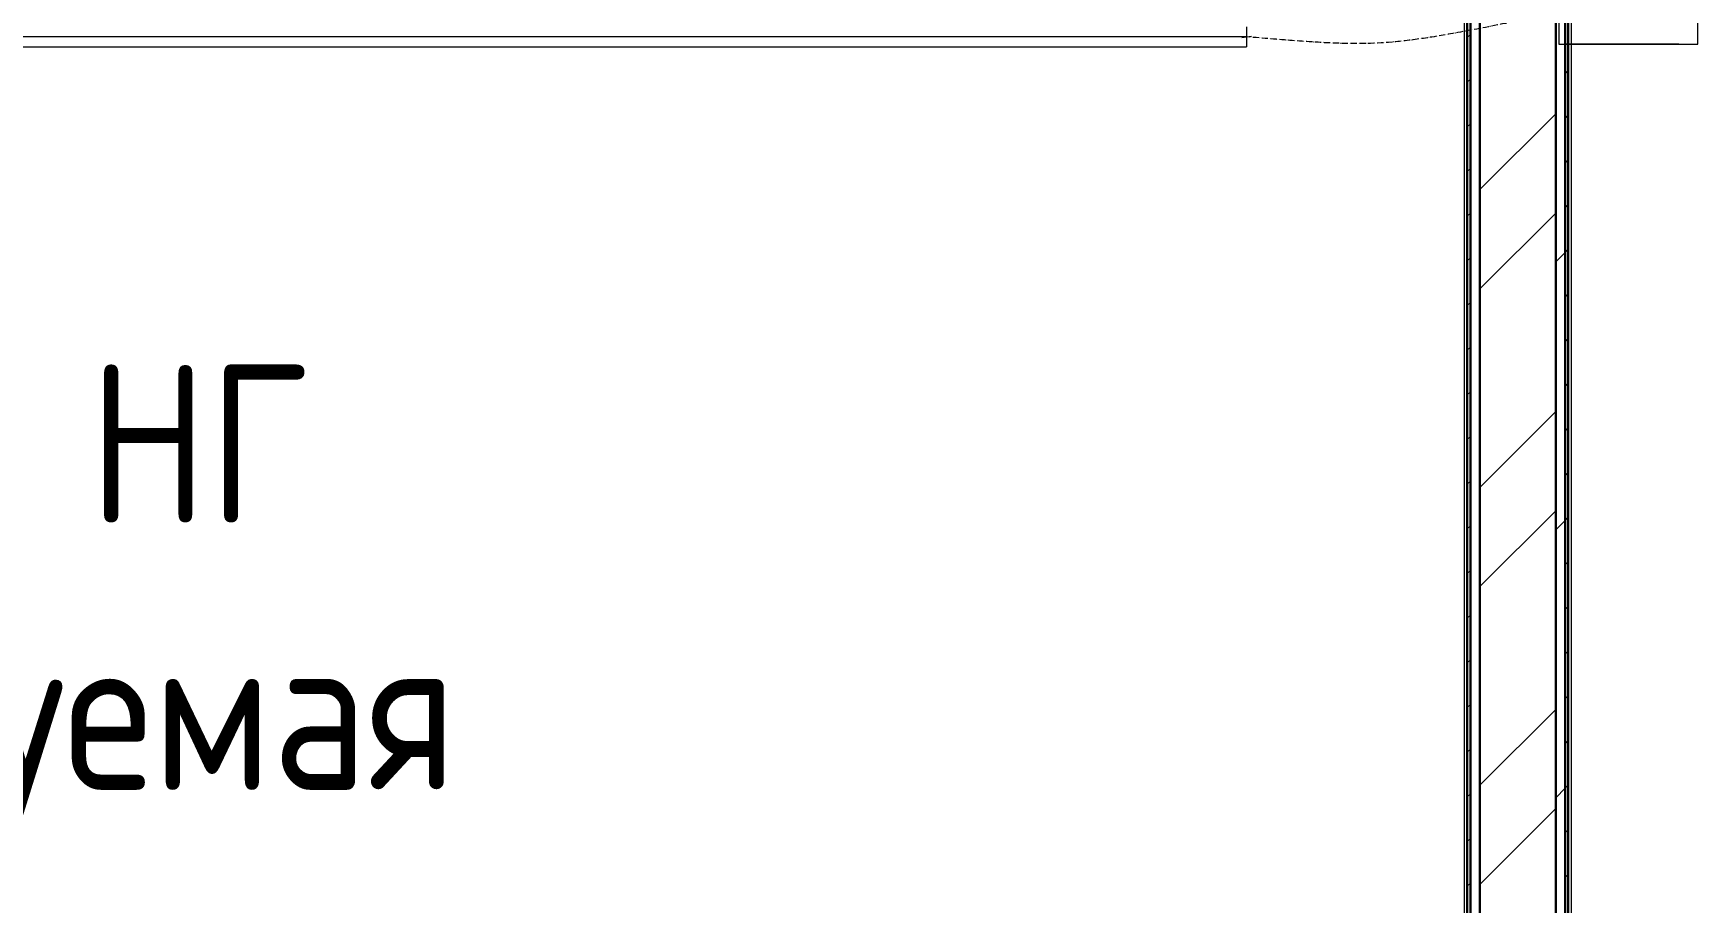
# Model space of a CAD drawing. Header units: millimetres. Extents: x -88595 to 880822, y -1054509 to -148035.
# Drawn here: x 290917 to 293553, y -279604 to -278228 of the extents above; entities that cross this region are included whole.
import ezdxf

# ---------------------------------------------------------------- set-up
doc = ezdxf.new("R2010")
doc.units = ezdxf.units.MM
doc.linetypes.add('$3$ADSK_Осевая', pattern=[14, 10, -2, 0, -2])
for name, color, linetype, lineweight in [('Аннотация', 7, 'Continuous', 20), ('Оборудование', 7, 'Continuous', 18), ('Ограждение', 7, 'Continuous', 9), ('Стены наружные', 7, 'Continuous', 18), ('Трубопровод', 7, 'Continuous', 18), ('Трубопроводы', 7, 'Continuous', 18)]:
    doc.layers.add(name, color=color, linetype=linetype, lineweight=lineweight)
doc.styles.add('GOST Common_2', font='GOST_Common.ttf', dxfattribs={"width": 0.9, "height": 350})

# ---------------------------------------------------------------- blocks, each defined once
blk = doc.blocks.new('$0$ADSK_Настенный внутренний блок кондиционера1 - 1U50PHP1FRA-3259956-В_Координация_2 этаж ОВ3')
at = {"layer": 'Оборудование', "color": 150, "true_color": 0x0080ff}
for p, q in [((487.5, 0), (-487.5, 0)), ((-487.5, 0), (-487.5, -20)), ((-487.5, 0), (-487.5, -10)), ((-487.5, -190), (-487.5, -10)), ((487.5, -10), (-487.5, -10)), ((-487.5, -20), (-487.5, -150)), ((487.5, -10), (487.5, 0)), ((487.5, -20), (487.5, 0)), ((487.5, -10), (487.5, -190)), ((487.5, -150), (487.5, -20)), ((-487.5, -150), (-487.5, -220)), ((487.5, -220), (487.5, -150)), ((-487.5, -190), (-487.5, -220)), ((487.5, -220), (487.5, -190)), ((-487.5, -220), (487.5, -220))]:
    blk.add_line(p, q, dxfattribs=at)
blk = doc.blocks.new('2 этаж')
at = {"layer": 'Ограждение'}
for p, q in [((322517.5, 651111.5), (322517.5, 645156.5)), ((322687.5, 645156.5), (322687.5, 651111.5))]:
    blk.add_line(p, q, dxfattribs=at)
at = {"layer": 'Стены наружные', "lineweight": 30}
for p, q in [((322522.5, 651116.5), (322522.5, 645141.5)), ((322527.5, 651121.5), (322527.5, 645136.5)), ((322542.5, 651136.5), (322542.5, 645131.5)), ((322662.5, 651136.5), (322662.5, 645131.5)), ((322677.5, 645136.5), (322677.5, 651121.5)), ((322682.5, 645141.5), (322682.5, 651116.5))]:
    blk.add_line(p, q, dxfattribs=at)
at = {"layer": 'Стены наружные', "linetype": 'Continuous', "lineweight": 9}
for p, q in [((322522.5, 649573.6), (322527.5, 649578.6)), ((322522.5, 649502.9), (322527.5, 649507.9)), ((322677.5, 649516.5), (322682.5, 649521.5)), ((322542.5, 649333.1), (322662.5, 649453.1)), ((322677.5, 649445.8), (322682.5, 649450.8)), ((322522.5, 649432.2), (322527.5, 649437.2)), ((322677.5, 649375.1), (322682.5, 649380.1)), ((322522.5, 649361.5), (322527.5, 649366.5)), ((322522.5, 649290.8), (322527.5, 649295.8)), ((322542.5, 649175.9), (322662.5, 649295.9)), ((322677.5, 649304.4), (322682.5, 649309.4)), ((322677.5, 649233.7), (322682.5, 649238.7)), ((322522.5, 649220.1), (322527.5, 649225.1)), ((322662.5, 649218.7), (322677.5, 649233.7)), ((322677.5, 649162.9), (322682.5, 649167.9)), ((322522.5, 649149.4), (322527.5, 649154.4)), ((322522.5, 649078.7), (322527.5, 649083.7)), ((322677.5, 649092.2), (322682.5, 649097.2)), ((322522.5, 649007.9), (322527.5, 649012.9)), ((322677.5, 649021.5), (322682.5, 649026.5)), ((322542.5, 648861.6), (322662.5, 648981.6)), ((322677.5, 648950.8), (322682.5, 648955.8)), ((322522.5, 648937.2), (322527.5, 648942.2)), ((322522.5, 648866.5), (322527.5, 648871.5)), ((322677.5, 648880.1), (322682.5, 648885.1)), ((322542.5, 648704.4), (322662.5, 648824.4)), ((322522.5, 648795.8), (322527.5, 648800.8)), ((322662.5, 648794.4), (322677.5, 648809.4)), ((322677.5, 648809.4), (322682.5, 648814.4)), ((322677.5, 648738.7), (322682.5, 648743.7)), ((322522.5, 648725.1), (322527.5, 648730.1)), ((322522.5, 648654.4), (322527.5, 648659.4)), ((322677.5, 648668), (322682.5, 648673)), ((322522.5, 648583.7), (322527.5, 648588.7)), ((322677.5, 648597.3), (322682.5, 648602.3)), ((322677.5, 648526.6), (322682.5, 648531.6)), ((322522.5, 648513), (322527.5, 648518)), ((322542.5, 648390.1), (322662.5, 648510.1)), ((322677.5, 648455.8), (322682.5, 648460.8)), ((322522.5, 648442.3), (322527.5, 648447.3)), ((322522.5, 648371.6), (322527.5, 648376.6)), ((322662.5, 648370.1), (322677.5, 648385.1)), ((322677.5, 648385.1), (322682.5, 648390.1)), ((322542.5, 648233), (322662.5, 648353)), ((322677.5, 648314.4), (322682.5, 648319.4)), ((322522.5, 648300.8), (322527.5, 648305.8)), ((322677.5, 648243.7), (322682.5, 648248.7)), ((322522.5, 648230.1), (322527.5, 648235.1))]:
    blk.add_line(p, q, dxfattribs=at)
at = {"layer": 'Аннотация', "style": 'GOST Common_2', "width": 0.9}
for s, p in [('НГ', (320338.1, 648806.1)), ('трансформируемая', (318445, 648382.7))]:
    blk.add_text(s, height=250, dxfattribs=at).set_placement(p)

msp = doc.modelspace()

# ---------------------------------------------------------------- linework, layer by layer
at = {"layer": 'Трубопровод', "color": 24, "true_color": 0xa52900}
for p, q in [((292838.8, -278233.5), (290721.4, -278233.5)), ((292838.8, -278233.5), (290721.4, -278233.5)), ((292838.8, -278217.5), (292838.8, -278249.5))]:
    msp.add_line(p, q, dxfattribs=at)
at = {"layer": 'Трубопровод', "color": 24, "linetype": 'Continuous', "true_color": 0xa52900}
msp.add_line((290721.4, -278249.5), (292838.8, -278249.5), dxfattribs=at)
at = {"layer": 'Трубопроводы', "color": 24, "true_color": 0xa52900}
msp.add_line((292831, -278234.8), (292846.7, -278232.2), dxfattribs=at)
at = {"layer": 'Трубопроводы', "color": 24, "linetype": '$3$ADSK_Осевая', "true_color": 0xa52900}
msp.add_open_spline([(293333.3, -278195), (293055.9, -278251.6), (293055.9, -278251.6), (292838.8, -278233.5)], degree=3, dxfattribs=at)

# ---------------------------------------------------------------- block references
at = {"layer": 'Оборудование', "color": 5, "true_color": 0x0000ff}
msp.add_blockref('2 этаж', (-29334.2, -927808.4), dxfattribs=at)
at = {"layer": 'Оборудование', "color": 150, "true_color": 0x0080ff, "rotation": 89.9999999999999}
msp.add_blockref('$0$ADSK_Настенный внутренний блок кондиционера1 - 1U50PHP1FRA-3259956-В_Координация_2 этаж ОВ3', (293333.3, -277757.5), dxfattribs=at)

doc.saveas('drawing.dxf')
